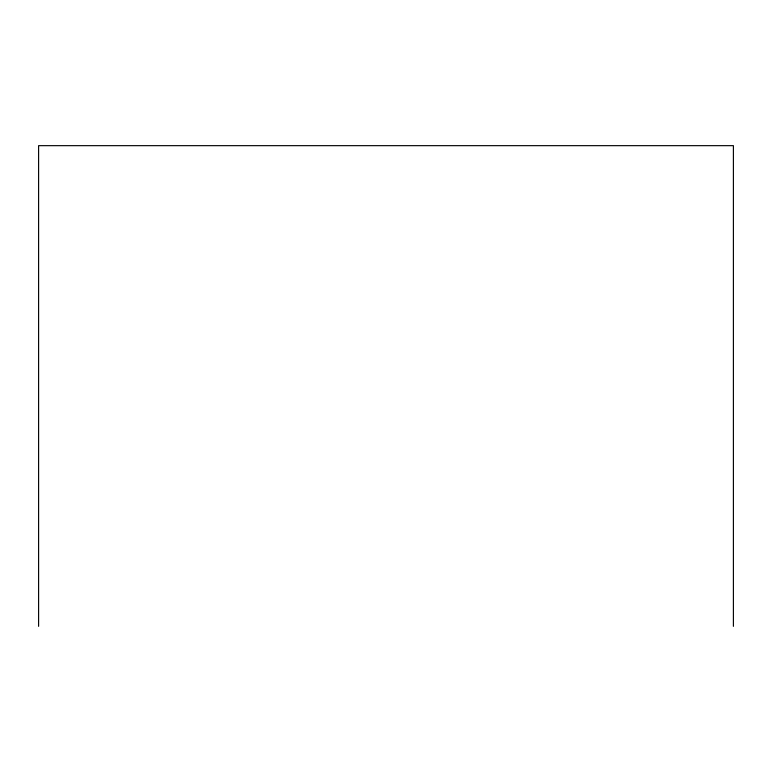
<?xml version="1.0" encoding="UTF-8"?>
<svg xmlns="http://www.w3.org/2000/svg" width="772" height="772" viewBox="0 0 772 772"><rect width="100%" height="100%" fill="white"/><g stroke="black" fill="none" stroke-linecap="round" stroke-linejoin="round"><path stroke-width="1.16" d="M733.4 626.343L733.4 145.657L38.6 145.657L38.6 626.343"/></g></svg>
